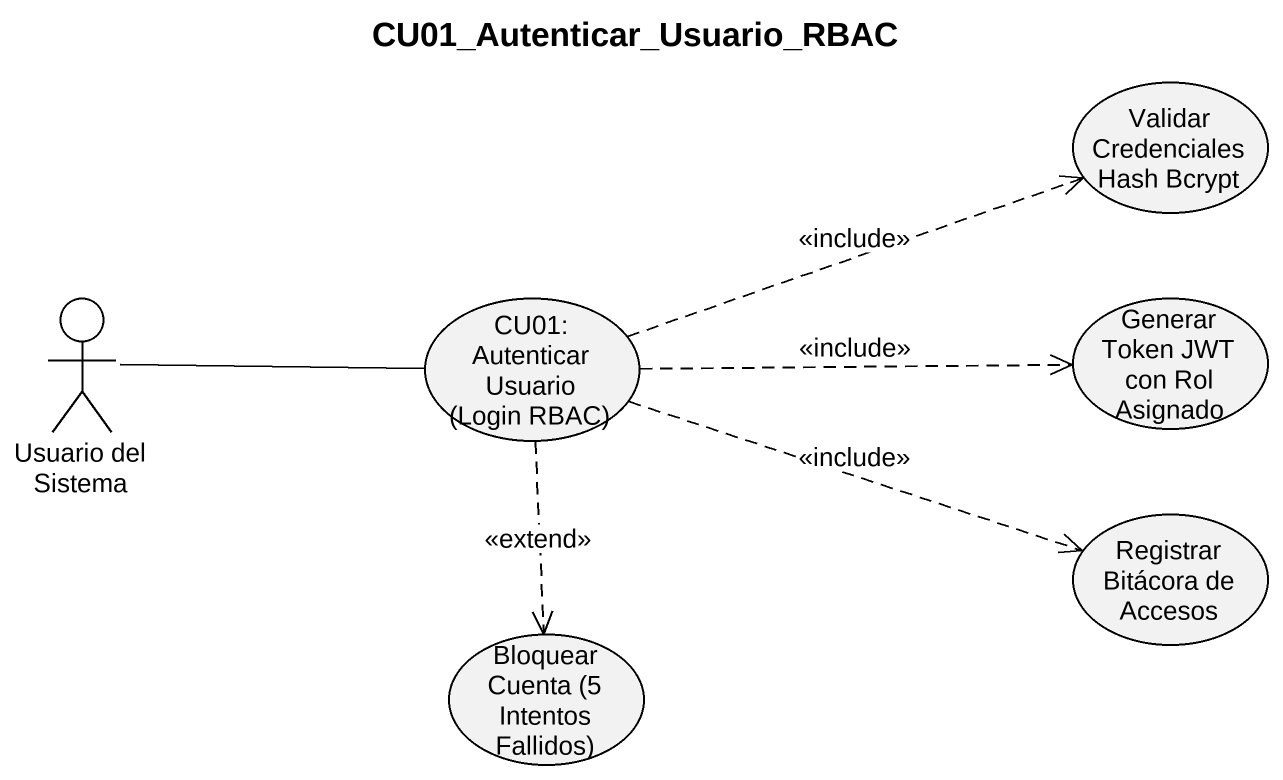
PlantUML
@startuml
title CU01_Autenticar_Usuario_RBAC
usecase "Validar Credenciales Hash Bcrypt" as Validar_Credenciales_Hash
actor "Usuario del Sistema" as Usuario_del_Sistema
usecase "CU01: Autenticar Usuario (Login RBAC)" as CU01_Autenticar_Usuario
usecase "Generar Token JWT con Rol Asignado" as Generar_Token_JWT_con_Rol
usecase "Registrar Bitácora de Accesos" as Registrar_Bitácora_de
usecase "Bloquear Cuenta (5 Intentos Fallidos)" as Bloquear_Cuenta_5_Intentos
Usuario_del_Sistema -right- CU01_Autenticar_Usuario
CU01_Autenticar_Usuario .right.> Validar_Credenciales_Hash : <<include>>
CU01_Autenticar_Usuario .right.> Generar_Token_JWT_con_Rol : <<include>>
CU01_Autenticar_Usuario .right.> Registrar_Bitácora_de : <<include>>
CU01_Autenticar_Usuario ..> Bloquear_Cuenta_5_Intentos : <<extend>>
@enduml
